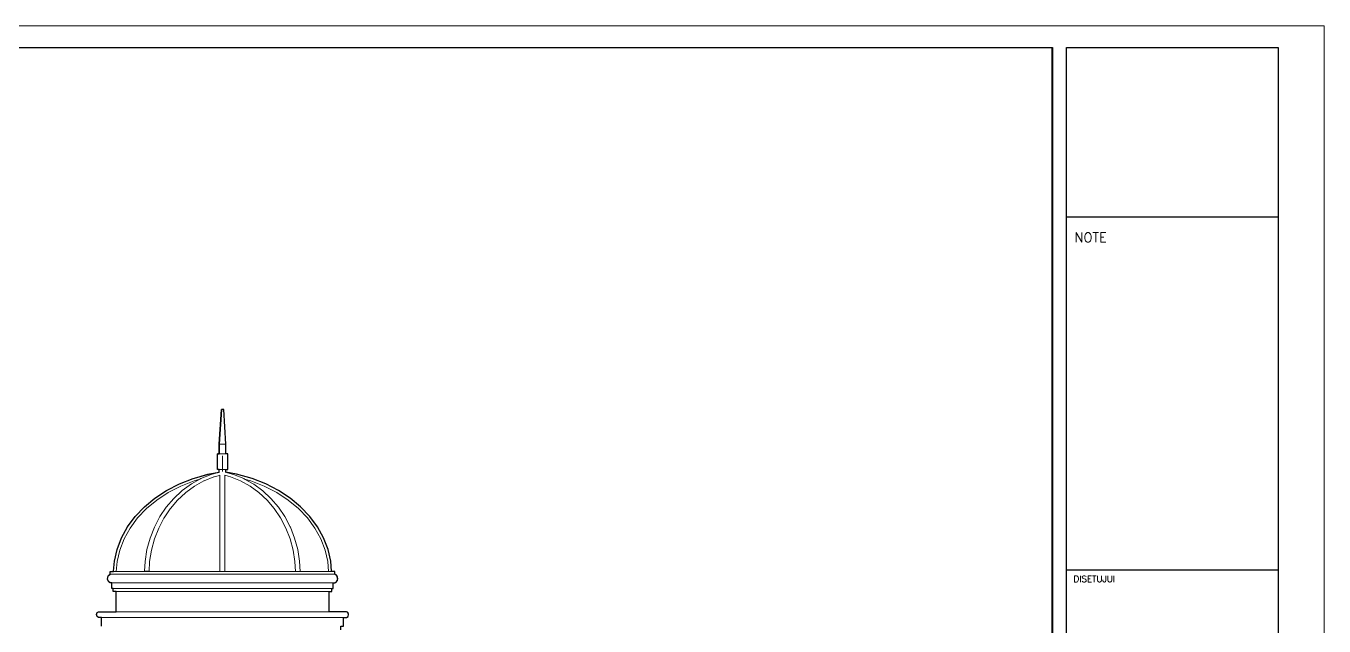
# Model space of a CAD drawing. Header units: millimetres. Extents: x -667 to -468, y -723 to -475.
# Drawn here: x -538.1 to -515.57, y -485.69 to -475.27 of the extents above; entities that cross this region are included whole.
import ezdxf

# ---------------------------------------------------------------- set-up
doc = ezdxf.new("R2010")
doc.units = ezdxf.units.MM
doc.layers.get('0').update_dxf_attribs({"lineweight": 9})
doc.layers.get('Defpoints').update_dxf_attribs({"lineweight": 0})
doc.layers.add('dinding', color=36, linetype='Continuous', lineweight=9)
doc.layers.add('KOP', color=1, linetype='Continuous')
doc.styles.add('ROMANS', font='romans.shx')
doc.styles.add('ROMS', font='romans.shx', dxfattribs={"width": 0.9, "height": 16})

# ---------------------------------------------------------------- blocks, each defined once
blk = doc.blocks.new('EW2433')
at = {"layer": 'Defpoints'}
for p, q in [((502.962, -195.749), (482.796, -195.749)), ((502.962, -209.927), (502.962, -195.749))]:
    blk.add_line(p, q, dxfattribs=at)
at = {"layer": 'KOP', "color": 11, "ltscale": 0.1}
for p, q in [((483.021, -195.95), (500.447, -195.95)), ((500.444, -195.952), (483.024, -195.952)), ((500.444, -209.593), (500.444, -195.952)), ((500.447, -195.95), (500.447, -209.596))]:
    blk.add_line(p, q, dxfattribs=at)
at = {"layer": 'KOP', "ltscale": 0.1}
blk.add_line((500.579, -195.95), (502.538, -195.95), dxfattribs=at)
at = {"layer": 'KOP', "linetype": 'Continuous'}
for p, q in [((500.579, -209.596), (500.579, -195.95)), ((500.579, -195.95), (502.538, -195.95)), ((502.538, -195.95), (502.538, -209.596))]:
    blk.add_line(p, q, dxfattribs=at)
at = {"layer": 'KOP', "color": 1, "ltscale": 0.1}
for p, q in [((502.538, -197.521), (500.579, -197.521)), ((502.538, -200.793), (500.579, -200.793))]:
    blk.add_line(p, q, dxfattribs=at)
at = {"layer": 'KOP', "color": 1, "linetype": 'Continuous', "width": 1}
for s, height, style, p in [('NOTE', 0.0882, 'ROMANS', (500.652, -197.753)), ('DISETUJUI', 0.0588, 'ROMS', (500.643, -200.902))]:
    blk.add_text(s, height=height, dxfattribs=dict(at, style=style)).set_placement(p)

msp = doc.modelspace()

# ---------------------------------------------------------------- linework, layer by layer
at = {"lineweight": 30}
for points in [[(-536.785, -485.695), (-536.785, -485.545), (-536.835, -485.545), (-536.861, -485.526), (-536.871, -485.495), (-536.858, -485.46), (-536.835, -485.445), (-536.532, -485.445), (-536.532, -485.095), (-536.583, -485.095), (-536.583, -485.045), (-536.603, -485.045), (-536.603, -484.945), (-536.633, -484.945), (-536.665, -484.921), (-536.683, -484.878), (-536.67, -484.825), (-536.633, -484.795), (-536.633, -484.745), (-536.577, -484.745), (-536.576, -484.741), (-536.561, -484.568), (-536.514, -484.362), (-536.438, -484.162), (-536.332, -483.97), (-536.198, -483.789), (-536.039, -483.622), (-535.857, -483.471), (-535.654, -483.337), (-535.432, -483.223), (-535.196, -483.13), (-534.927, -483.055), (-534.743, -483.02), (-534.743, -482.974), (-534.774, -482.974), (-534.774, -482.705), (-534.743, -482.705), (-534.743, -482.535), (-534.704, -481.935)], [(-532.633, -485.761), (-532.633, -485.695), (-532.583, -485.695), (-532.583, -485.545), (-532.532, -485.545), (-532.506, -485.526), (-532.496, -485.495), (-532.51, -485.46), (-532.532, -485.445), (-532.835, -485.445), (-532.835, -485.095), (-532.785, -485.095), (-532.785, -485.045), (-532.764, -485.045), (-532.764, -484.945), (-532.734, -484.945), (-532.703, -484.921), (-532.685, -484.878), (-532.698, -484.825), (-532.734, -484.795), (-532.734, -484.745), (-532.79, -484.745), (-532.791, -484.741), (-532.807, -484.568), (-532.853, -484.362), (-532.93, -484.162), (-533.036, -483.97), (-533.169, -483.789), (-533.328, -483.622), (-533.51, -483.471), (-533.714, -483.337), (-533.935, -483.223), (-534.172, -483.13), (-534.441, -483.055), (-534.625, -483.02), (-534.625, -482.974), (-534.594, -482.974), (-534.594, -482.705), (-534.625, -482.705), (-534.625, -482.535), (-534.663, -481.935), (-534.704, -481.932), (-534.743, -482.535), (-534.743, -482.705), (-534.774, -482.705)]]:
    msp.add_lwpolyline(points, dxfattribs=at)
at = {"layer": 'dinding'}
for p, q in [((-534.743, -482.535), (-534.704, -481.935)), ((-534.704, -481.935), (-534.663, -481.935)), ((-534.625, -482.535), (-534.663, -481.935)), ((-534.743, -482.535), (-534.743, -482.705)), ((-534.625, -482.535), (-534.743, -482.535)), ((-534.625, -482.535), (-534.625, -482.705)), ((-534.774, -482.705), (-534.774, -482.974)), ((-534.774, -482.705), (-534.743, -482.705)), ((-534.625, -482.705), (-534.743, -482.705)), ((-534.684, -483.011), (-534.684, -482.735)), ((-534.594, -482.705), (-534.625, -482.705)), ((-534.594, -482.705), (-534.594, -482.974)), ((-534.947, -483.059), (-534.743, -483.02)), ((-534.743, -482.974), (-534.774, -482.974)), ((-534.743, -482.974), (-534.743, -483.02)), ((-534.743, -482.974), (-534.625, -482.974)), ((-534.743, -483.02), (-534.743, -483.021)), ((-534.625, -482.974), (-534.625, -483.02)), ((-534.594, -482.974), (-534.625, -482.974)), ((-534.42, -483.059), (-534.625, -483.02)), ((-534.625, -483.02), (-534.625, -483.02)), ((-535.654, -483.337), (-535.432, -483.223)), ((-535.432, -483.223), (-535.196, -483.13)), ((-535.409, -483.263), (-535.176, -483.172)), ((-535.382, -483.339), (-535.225, -483.225)), ((-535.225, -483.225), (-535.08, -483.144)), ((-535.196, -483.13), (-534.947, -483.059)), ((-535.176, -483.172), (-535.08, -483.144)), ((-535.169, -483.263), (-535.007, -483.173)), ((-535.08, -483.144), (-535.058, -483.132)), ((-535.058, -483.132), (-534.882, -483.061)), ((-535.007, -483.173), (-535.004, -483.172)), ((-535.004, -483.172), (-534.835, -483.103)), ((-534.882, -483.061), (-534.741, -483.023)), ((-534.835, -483.103), (-534.831, -483.102)), ((-534.831, -483.102), (-534.76, -483.083)), ((-534.76, -483.083), (-534.733, -483.076)), ((-534.741, -483.023), (-534.736, -483.022)), ((-534.733, -483.102), (-534.733, -483.076)), ((-534.733, -483.102), (-534.733, -483.103)), ((-534.733, -483.103), (-534.733, -483.172)), ((-534.733, -483.172), (-534.733, -483.174)), ((-534.733, -483.174), (-534.733, -483.263)), ((-534.644, -483.083), (-534.644, -483.076)), ((-534.644, -483.076), (-534.588, -483.09)), ((-534.644, -483.102), (-534.644, -483.083)), ((-534.644, -483.103), (-534.644, -483.102)), ((-534.644, -483.172), (-534.644, -483.103)), ((-534.644, -483.173), (-534.644, -483.172)), ((-534.644, -483.263), (-534.644, -483.173)), ((-534.493, -483.06), (-534.638, -483.022)), ((-534.588, -483.09), (-534.544, -483.102)), ((-534.371, -483.172), (-534.544, -483.102)), ((-534.317, -483.131), (-534.493, -483.06)), ((-534.172, -483.13), (-534.42, -483.059)), ((-534.207, -483.263), (-534.371, -483.172)), ((-534.301, -483.141), (-534.317, -483.131)), ((-534.301, -483.141), (-534.192, -483.172)), ((-534.15, -483.225), (-534.301, -483.141)), ((-533.96, -483.263), (-534.192, -483.172)), ((-533.935, -483.223), (-534.172, -483.13)), ((-534.15, -483.225), (-534.143, -483.229)), ((-533.987, -483.343), (-534.143, -483.229)), ((-533.714, -483.337), (-533.935, -483.223)), ((-536.039, -483.622), (-535.857, -483.471)), ((-535.857, -483.471), (-535.654, -483.337)), ((-535.826, -483.506), (-535.626, -483.375)), ((-535.626, -483.375), (-535.409, -483.263)), ((-535.531, -483.477), (-535.388, -483.343)), ((-535.463, -483.506), (-535.325, -483.378)), ((-535.388, -483.343), (-535.382, -483.339)), ((-535.325, -483.378), (-535.322, -483.375)), ((-535.322, -483.375), (-535.172, -483.265)), ((-535.172, -483.265), (-535.169, -483.263)), ((-534.733, -483.263), (-534.733, -483.266)), ((-534.733, -483.266), (-534.733, -483.375)), ((-534.733, -483.375), (-534.733, -483.378)), ((-534.733, -483.378), (-534.733, -483.506)), ((-534.644, -483.265), (-534.644, -483.263)), ((-534.644, -483.375), (-534.644, -483.265)), ((-534.644, -483.378), (-534.644, -483.375)), ((-534.644, -483.506), (-534.644, -483.378)), ((-534.053, -483.375), (-534.207, -483.263)), ((-533.912, -483.506), (-534.053, -483.375)), ((-533.844, -483.476), (-533.987, -483.343)), ((-533.742, -483.375), (-533.96, -483.263)), ((-533.543, -483.506), (-533.742, -483.375)), ((-533.51, -483.471), (-533.714, -483.337)), ((-533.328, -483.622), (-533.51, -483.471)), ((-536.198, -483.789), (-536.039, -483.622)), ((-536.159, -483.817), (-536.004, -483.654)), ((-536.004, -483.654), (-535.826, -483.506)), ((-535.772, -483.794), (-535.66, -483.627)), ((-535.699, -483.817), (-535.591, -483.657)), ((-535.66, -483.627), (-535.531, -483.477)), ((-535.591, -483.657), (-535.589, -483.654)), ((-535.589, -483.654), (-535.465, -483.509)), ((-535.465, -483.509), (-535.463, -483.506)), ((-534.733, -483.506), (-534.733, -483.51)), ((-534.733, -483.51), (-534.733, -483.654)), ((-534.733, -483.654), (-534.733, -483.658)), ((-534.733, -483.659), (-534.733, -483.817)), ((-534.644, -483.509), (-534.644, -483.506)), ((-534.644, -483.654), (-534.644, -483.509)), ((-534.644, -483.657), (-534.644, -483.654)), ((-534.644, -483.817), (-534.644, -483.657)), ((-533.786, -483.654), (-533.912, -483.506)), ((-533.715, -483.627), (-533.844, -483.476)), ((-533.676, -483.817), (-533.786, -483.654)), ((-533.603, -483.793), (-533.715, -483.627)), ((-533.365, -483.654), (-533.543, -483.506)), ((-533.209, -483.817), (-533.365, -483.654)), ((-533.169, -483.789), (-533.328, -483.622)), ((-536.332, -483.97), (-536.198, -483.789)), ((-536.289, -483.994), (-536.159, -483.817)), ((-535.866, -483.974), (-535.772, -483.794)), ((-535.791, -483.994), (-535.701, -483.82)), ((-535.701, -483.82), (-535.699, -483.817)), ((-534.733, -483.817), (-534.733, -483.821)), ((-534.733, -483.822), (-534.733, -483.994)), ((-534.644, -483.82), (-534.644, -483.817)), ((-534.644, -483.994), (-534.644, -483.82)), ((-533.584, -483.994), (-533.676, -483.817)), ((-533.509, -483.973), (-533.603, -483.793)), ((-533.079, -483.994), (-533.209, -483.817)), ((-533.036, -483.97), (-533.169, -483.789)), ((-536.438, -484.162), (-536.332, -483.97)), ((-536.392, -484.18), (-536.289, -483.994)), ((-535.941, -484.168), (-535.867, -483.978)), ((-535.867, -483.978), (-535.866, -483.974)), ((-535.864, -484.18), (-535.792, -483.996)), ((-535.792, -483.996), (-535.791, -483.994)), ((-534.733, -483.994), (-534.733, -483.997)), ((-534.733, -483.997), (-534.733, -484.18)), ((-534.644, -483.996), (-534.644, -483.994)), ((-534.644, -484.18), (-534.644, -483.996)), ((-533.511, -484.18), (-533.584, -483.994)), ((-533.509, -483.973), (-533.507, -483.978)), ((-533.433, -484.168), (-533.507, -483.978)), ((-532.976, -484.18), (-533.079, -483.994)), ((-532.93, -484.162), (-533.036, -483.97)), ((-536.561, -484.568), (-536.514, -484.362)), ((-536.514, -484.362), (-536.438, -484.162)), ((-536.467, -484.375), (-536.392, -484.18)), ((-536.028, -484.571), (-535.995, -484.367)), ((-535.995, -484.367), (-535.941, -484.168)), ((-535.917, -484.375), (-535.864, -484.182)), ((-535.864, -484.182), (-535.864, -484.18)), ((-534.733, -484.18), (-534.733, -484.183)), ((-534.733, -484.183), (-534.733, -484.375)), ((-534.644, -484.182), (-534.644, -484.18)), ((-534.644, -484.375), (-534.644, -484.182)), ((-533.459, -484.375), (-533.511, -484.18)), ((-533.379, -484.366), (-533.433, -484.168)), ((-533.347, -484.57), (-533.379, -484.366)), ((-532.902, -484.375), (-532.976, -484.18)), ((-532.853, -484.362), (-532.93, -484.162)), ((-532.807, -484.568), (-532.853, -484.362)), ((-536.576, -484.741), (-536.561, -484.568)), ((-536.527, -484.745), (-536.512, -484.576)), ((-536.512, -484.575), (-536.467, -484.375)), ((-536.512, -484.576), (-536.512, -484.575)), ((-536.039, -484.742), (-536.028, -484.571)), ((-535.959, -484.745), (-535.949, -484.576)), ((-535.949, -484.575), (-535.917, -484.376)), ((-535.949, -484.576), (-535.949, -484.575)), ((-535.917, -484.376), (-535.917, -484.375)), ((-534.733, -484.375), (-534.733, -484.377)), ((-534.733, -484.377), (-534.733, -484.575)), ((-534.733, -484.745), (-534.733, -484.576)), ((-534.644, -484.376), (-534.644, -484.375)), ((-534.644, -484.575), (-534.644, -484.376)), ((-534.644, -484.576), (-534.644, -484.575)), ((-534.644, -484.745), (-534.644, -484.576)), ((-533.427, -484.575), (-533.459, -484.375)), ((-533.416, -484.745), (-533.427, -484.576)), ((-533.336, -484.745), (-533.347, -484.57)), ((-532.857, -484.575), (-532.902, -484.375)), ((-532.842, -484.745), (-532.857, -484.576)), ((-532.791, -484.745), (-532.807, -484.568)), ((-536.66, -484.813), (-536.67, -484.825)), ((-536.647, -484.802), (-536.66, -484.813)), ((-536.633, -484.795), (-536.647, -484.802)), ((-536.633, -484.795), (-536.633, -484.745)), ((-536.633, -484.745), (-536.532, -484.745)), ((-536.633, -484.745), (-536.532, -484.745)), ((-532.734, -484.795), (-536.633, -484.795)), ((-536.532, -484.745), (-536.576, -484.741)), ((-536.532, -484.745), (-536.527, -484.745)), ((-536.026, -484.745), (-536.527, -484.745)), ((-536.527, -484.745), (-536.526, -484.745)), ((-536.062, -484.745), (-535.991, -484.745)), ((-536.036, -484.743), (-536.039, -484.742)), ((-536.039, -484.742), (-536.038, -484.742)), ((-536.038, -484.742), (-536.033, -484.741)), ((-536.03, -484.744), (-536.036, -484.743)), ((-536.033, -484.741), (-536.026, -484.741)), ((-536.026, -484.745), (-536.03, -484.744)), ((-536.026, -484.741), (-536.016, -484.741)), ((-536.026, -484.745), (-535.963, -484.745)), ((-536.016, -484.741), (-536.004, -484.742)), ((-536.004, -484.742), (-535.992, -484.742)), ((-535.992, -484.742), (-535.98, -484.743)), ((-535.98, -484.743), (-535.968, -484.744)), ((-535.968, -484.744), (-535.963, -484.745)), ((-535.963, -484.745), (-535.959, -484.745)), ((-534.733, -484.745), (-535.959, -484.745)), ((-535.959, -484.745), (-535.951, -484.745)), ((-534.733, -484.745), (-534.733, -484.744)), ((-534.733, -484.745), (-534.733, -484.745)), ((-534.733, -484.745), (-534.644, -484.745)), ((-534.644, -484.745), (-534.644, -484.745)), ((-533.416, -484.745), (-534.644, -484.745)), ((-534.644, -484.745), (-534.634, -484.745)), ((-533.416, -484.745), (-533.411, -484.745)), ((-533.411, -484.745), (-533.349, -484.745)), ((-532.842, -484.745), (-533.349, -484.745)), ((-533.349, -484.745), (-533.346, -484.745)), ((-532.842, -484.745), (-532.835, -484.745)), ((-532.734, -484.745), (-532.835, -484.745)), ((-532.734, -484.795), (-532.734, -484.745)), ((-532.734, -484.795), (-532.72, -484.802)), ((-532.72, -484.802), (-532.708, -484.813)), ((-532.708, -484.813), (-532.698, -484.825)), ((-536.682, -484.854), (-536.683, -484.87)), ((-536.683, -484.87), (-536.682, -484.886)), ((-536.677, -484.839), (-536.682, -484.854)), ((-536.682, -484.886), (-536.677, -484.901)), ((-536.67, -484.825), (-536.677, -484.839)), ((-536.677, -484.901), (-536.67, -484.915)), ((-536.67, -484.915), (-536.66, -484.927)), ((-536.66, -484.927), (-536.647, -484.937)), ((-536.647, -484.937), (-536.633, -484.945)), ((-536.603, -484.945), (-536.633, -484.945)), ((-536.603, -484.945), (-536.603, -485.045)), ((-536.603, -484.945), (-532.764, -484.945)), ((-536.583, -485.045), (-536.603, -485.045)), ((-536.583, -485.045), (-536.583, -485.095)), ((-532.785, -485.045), (-536.583, -485.045)), ((-532.785, -485.045), (-532.785, -485.095)), ((-532.785, -485.045), (-532.764, -485.045)), ((-532.734, -484.945), (-532.764, -484.945)), ((-532.764, -484.945), (-532.764, -485.045)), ((-532.72, -484.937), (-532.734, -484.945)), ((-532.708, -484.927), (-532.72, -484.937)), ((-532.698, -484.915), (-532.708, -484.927)), ((-532.698, -484.825), (-532.69, -484.839)), ((-532.69, -484.901), (-532.698, -484.915)), ((-532.69, -484.839), (-532.686, -484.854)), ((-532.686, -484.886), (-532.69, -484.901)), ((-532.686, -484.854), (-532.684, -484.87)), ((-532.684, -484.87), (-532.686, -484.886)), ((-536.583, -485.095), (-536.532, -485.095)), ((-536.532, -485.095), (-536.532, -485.445)), ((-532.835, -485.095), (-536.532, -485.095)), ((-532.835, -485.095), (-532.785, -485.095)), ((-532.835, -485.095), (-532.835, -485.445)), ((-536.87, -485.484), (-536.871, -485.495)), ((-536.871, -485.495), (-536.87, -485.506)), ((-536.867, -485.474), (-536.87, -485.484)), ((-536.861, -485.464), (-536.867, -485.474)), ((-536.854, -485.456), (-536.861, -485.464)), ((-536.845, -485.449), (-536.854, -485.456)), ((-536.835, -485.445), (-536.845, -485.449)), ((-536.532, -485.445), (-536.835, -485.445)), ((-532.835, -485.445), (-536.532, -485.445)), ((-532.532, -485.445), (-532.835, -485.445)), ((-532.522, -485.449), (-532.532, -485.445)), ((-532.514, -485.456), (-532.522, -485.449)), ((-532.506, -485.464), (-532.514, -485.456)), ((-532.501, -485.474), (-532.506, -485.464)), ((-532.497, -485.484), (-532.501, -485.474)), ((-532.496, -485.495), (-532.497, -485.484)), ((-532.497, -485.506), (-532.496, -485.495)), ((-536.87, -485.506), (-536.867, -485.516)), ((-536.867, -485.516), (-536.861, -485.526)), ((-536.861, -485.526), (-536.854, -485.534)), ((-536.854, -485.534), (-536.845, -485.54)), ((-536.845, -485.54), (-536.835, -485.545)), ((-536.785, -485.545), (-536.835, -485.545)), ((-536.785, -485.545), (-536.785, -485.695)), ((-536.785, -485.545), (-532.583, -485.545)), ((-532.633, -485.695), (-532.583, -485.695)), ((-532.532, -485.545), (-532.583, -485.545)), ((-532.583, -485.545), (-532.583, -485.695)), ((-532.532, -485.545), (-532.522, -485.54)), ((-532.522, -485.54), (-532.514, -485.534)), ((-532.514, -485.534), (-532.506, -485.526)), ((-532.506, -485.526), (-532.501, -485.516)), ((-532.501, -485.516), (-532.497, -485.506))]:
    msp.add_line(p, q, dxfattribs=at)

# ---------------------------------------------------------------- block references
at = {"xscale": 1.875, "yscale": 1.875, "zscale": 1.875}
msp.add_blockref('EW2433', (-1458.619, -108.239), dxfattribs=at)

doc.saveas('drawing.dxf')
